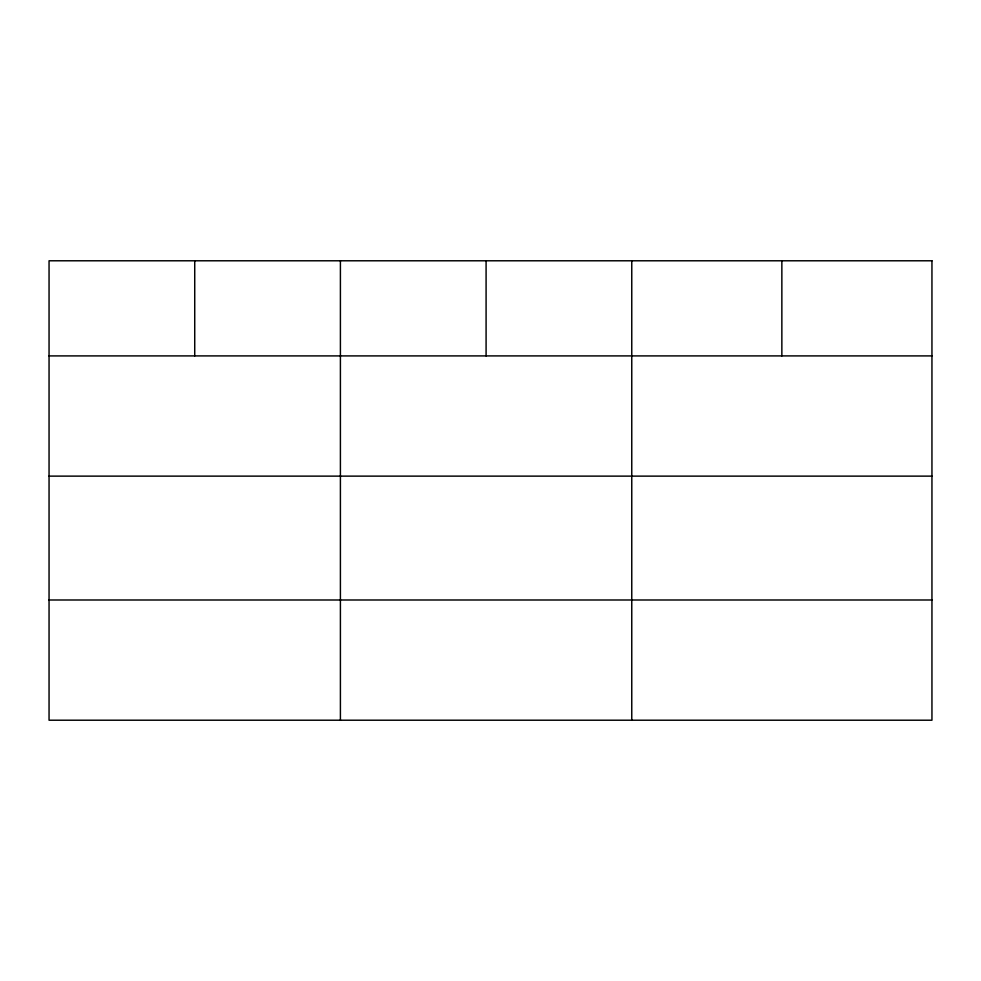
<?xml version="1.0" encoding="UTF-8"?>
<svg xmlns="http://www.w3.org/2000/svg" width="981" height="981" viewBox="0 0 981 981"><rect width="100%" height="100%" fill="white"/><g stroke="black" fill="none" stroke-linecap="round" stroke-linejoin="round"><path stroke-width="1.47" d="M49.05 355.907L931.95 355.907M49.05 476.128L931.95 476.128M49.05 599.992L931.95 599.992M781.857 260.787L781.857 355.907M631.764 260.787L631.764 720.213M486.086 260.787L486.086 355.907M340.407 260.787L340.407 720.213M194.729 260.787L194.729 355.907M931.95 260.787L49.05 260.787L49.05 720.213L931.95 720.213L931.95 260.787"/></g></svg>
